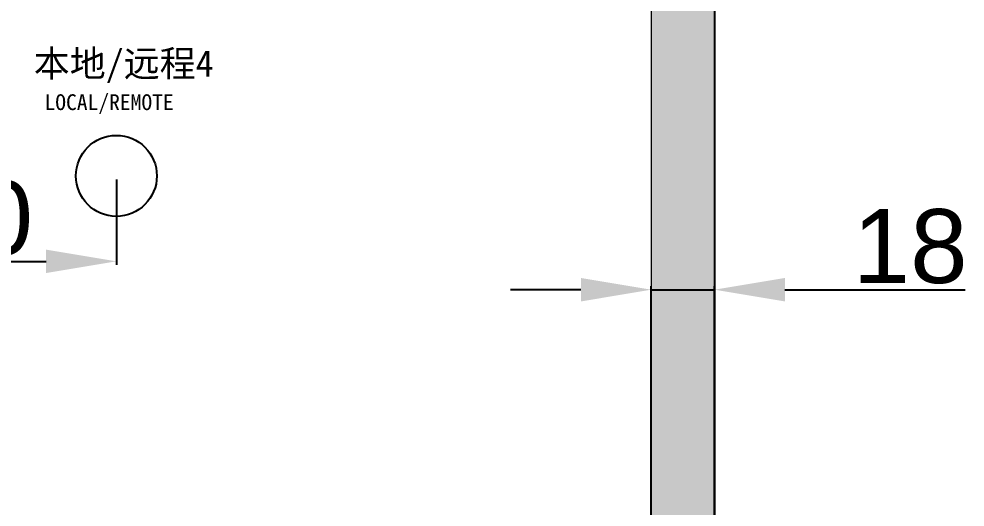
# Model space of a CAD drawing. Header units: millimetres. Extents: x -3630 to 1270, y -52213 to -49192.
# Drawn here: x -97.5 to 171.4, y -51939.3 to -51800.6 of the extents above; entities that cross this region are included whole.
import ezdxf

# ---------------------------------------------------------------- set-up
doc = ezdxf.new("R2010")
doc.units = ezdxf.units.MM
doc.layers.add('图层 1', color=7, linetype='Continuous', lineweight=0)
doc.layers.add('标注', color=3, linetype='Continuous', lineweight=0)
doc.styles.get("Standard").update_dxf_attribs({"font": 'arial.ttf'})
doc.dimstyles.new('ISO-25$0', dxfattribs={"dimscale": 2, "dimtxt": 6, "dimasz": 6, "dimexe": 0.5, "dimexo": 0.5, "dimgap": 0.762, "dimtad": 1, "dimtoh": 1, "dimdsep": 46, "dimtxsty": 'Standard', "dimcen": 2.5, "dimclrd": 1, "dimclre": 1, "dimclrt": 1, "dimadec": 0, "dimazin": 0, "dimtfac": 1, "dimtmove": 0, "dimatfit": 3, "dimfxl": 1, "dimtzin": 0, "dimarcsym": 0})

# ---------------------------------------------------------------- blocks, each defined once
blk = doc.blocks.new('*D105')
at = {"layer": 'Defpoints', "color": 0, "transparency": 16777216}
for p in [(-149.77, -51845.17), (-69.77, -51845.17), (-69.77, -51869.45)]:
    blk.add_point(p, dxfattribs=at)
at = {"layer": '标注', "lineweight": -2, "transparency": 16777216}
for p, q in [((-149.77, -51846.17), (-149.77, -51870.45)), ((-69.77, -51846.17), (-69.77, -51870.45)), ((-129.77, -51869.45), (-89.77, -51869.45))]:
    blk.add_line(p, q, dxfattribs=at)
at = {"layer": '标注', "transparency": 16777216}
for points in [[(-129.77, -51866.11), (-129.77, -51872.78), (-149.77, -51869.45)], [(-89.77, -51866.11), (-89.77, -51872.78), (-69.77, -51869.45)]]:
    blk.add_solid(points, dxfattribs=at)
at = {"layer": '标注', "transparency": 16777216, "insert": (-109.77, -51857.2), "char_height": 12, "attachment_point": 5}
blk.add_mtext('{\\H1.75x;80}', dxfattribs=at)
blk = doc.blocks.new('*D119')
at = {"layer": 'Defpoints', "color": 0, "transparency": 16777216}
for p in [(100.23, -51877.5), (82.23, -52087.23), (100.23, -52087.23)]:
    blk.add_point(p, dxfattribs=at)
at = {"layer": '标注', "lineweight": -2, "transparency": 16777216}
for p, q in [((82.23, -52086.23), (82.23, -51876.5)), ((100.23, -52086.23), (100.23, -51876.5)), ((62.23, -51877.5), (42.23, -51877.5)), ((82.23, -51877.5), (100.23, -51877.5)), ((120.23, -51877.5), (171.42, -51877.5))]:
    blk.add_line(p, q, dxfattribs=at)
at = {"layer": '标注', "transparency": 16777216}
for points in [[(62.23, -51874.17), (62.23, -51880.84), (82.23, -51877.5)], [(120.23, -51874.17), (120.23, -51880.84), (100.23, -51877.5)]]:
    blk.add_solid(points, dxfattribs=at)
at = {"layer": '标注', "transparency": 16777216, "insert": (155.82, -51865.26), "char_height": 12, "attachment_point": 5}
blk.add_mtext('{\\H1.75x;18}', dxfattribs=at)

msp = doc.modelspace()

# ---------------------------------------------------------------- hatches: boundary and pattern name
at = {"layer": '图层 1', "transparency": 33554687}
h = msp.add_hatch(color=252, dxfattribs=at)
h.dxf.hatch_style = 2
h.paths.add_polyline_path([(100.225, -51336.675), (60.225, -51336.675), (60.225, -51636.66), (82.225, -51661.468), (82.225, -52086.646), (100.225, -52086.646), (100.225, -51386.646)])

# ---------------------------------------------------------------- linework, layer by layer
msp.add_lwpolyline([(-399.775, -51336.675), (100.225, -51336.675), (100.225, -52086.675), (-399.775, -52086.675)], close=True)
msp.add_circle((-69.775, -51845.175), 11.5)
at = {"layer": '图层 1'}
msp.add_lwpolyline([(100.225, -51336.675), (60.225, -51336.675), (60.225, -51636.66), (82.225, -51661.468), (82.225, -52086.646), (100.225, -52086.646), (100.225, -51386.646)], dxfattribs=at)

# ---------------------------------------------------------------- texts
at = {"insert": (-93.265, -51809.483), "char_height": 7.5, "attachment_point": 1}
msp.add_mtext_dynamic_manual_height_columns('{\\fSimSun|b0|i0|c134|p2;本地/远程4\\P\\H0.6x; LOCAL/REMOTE}', width=105.4269, gutter_width=12.5, heights=[0], dxfattribs=at)

# ---------------------------------------------------------------- dimensions: what is measured, and where the dimension line sits
at = {"layer": '标注'}
for base, p1, p2, picture, middle in [((-69.775, -51869.447), (-149.775, -51845.175), (-69.775, -51845.175), '*D105', (-109.775, -51869.447)), ((100.225, -51877.502), (82.225, -52087.231), (100.225, -52087.231), '*D119', (155.823, -51877.502))]:
    dim = msp.add_linear_dim(base=base, p1=p1, p2=p2, text='{\\H1.75x;<>}', dimstyle='ISO-25$0', override={"dimasz": 10, "dimclrd": 256, "dimclre": 256, "dimclrt": 256}, dxfattribs=at)
    dim.commit()
    dim.dimension.update_dxf_attribs({"geometry": picture, "text_midpoint": middle, "dimtype": 160})

doc.saveas('drawing.dxf')
